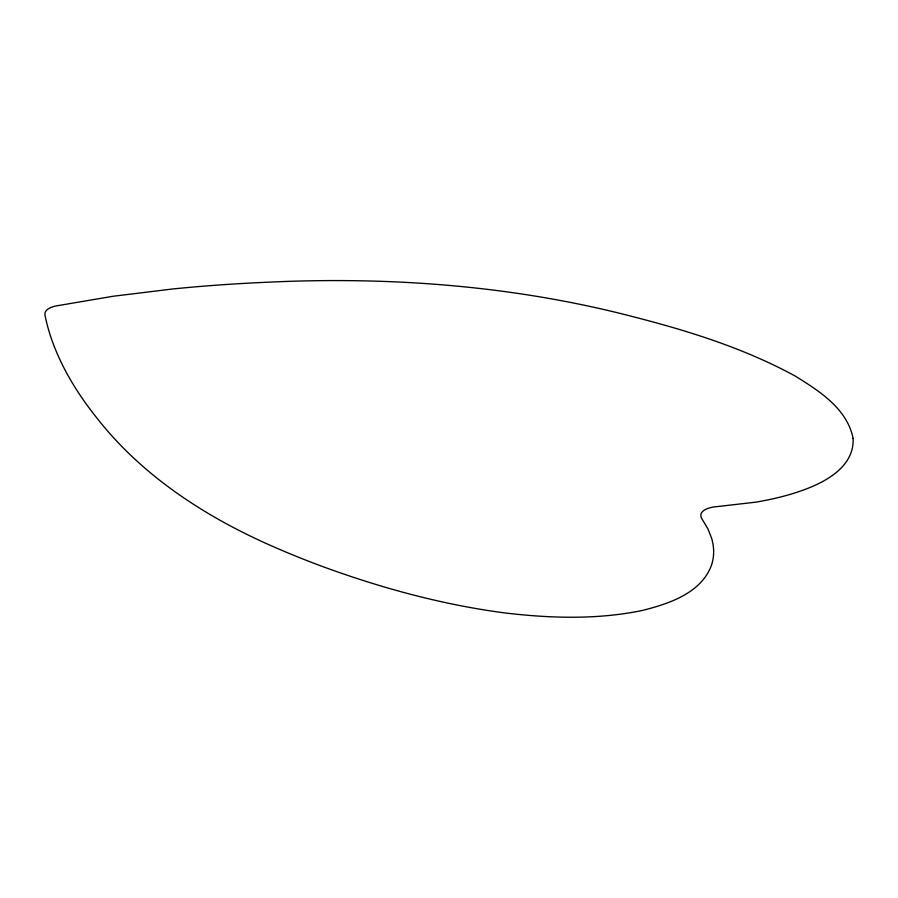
<?xml version="1.0" encoding="UTF-8"?>
<svg xmlns="http://www.w3.org/2000/svg" width="898" height="898" viewBox="0 0 898 898"><rect width="100%" height="100%" fill="white"/><g stroke="black" fill="none" stroke-linecap="round" stroke-linejoin="round"><path stroke-width="1.35" d="M853.1 438.449C854.469 466.275 826.171 481.833 803.486 489.994A277.179 108.299 9.4 0 1 755.757 502.162L718.31 506.472A32.541 12.718 9.4 0 0 702.315 519.527L707.916 528.855L711.609 538.183A277.179 108.299 9.4 0 1 711.575 564.988C701.237 593.32 668.853 603.725 642.272 610.483C597.181 619.788 550.665 618.34 505.181 612.975C443.601 604.938 383.311 588.605 325.009 567.424A482.653 188.591 9.4 0 1 279.929 549.497C210.536 520.032 144.477 478.511 97.399 418.659A959.042 374.724 9.4 0 1 67.608 374.803C57.337 356.102 49.177 336.133 44.979 315.153A32.541 12.718 9.4 0 1 56.316 305.904L113.328 296.228L172.82 288.965A959.042 374.724 9.4 0 1 264.439 282.365C381.818 276.562 500.242 284.498 614.692 312.077C676.778 327.366 739.032 345.36 795.415 376.172C819.29 391.012 847.285 408.758 853.1 438.449"/></g></svg>
